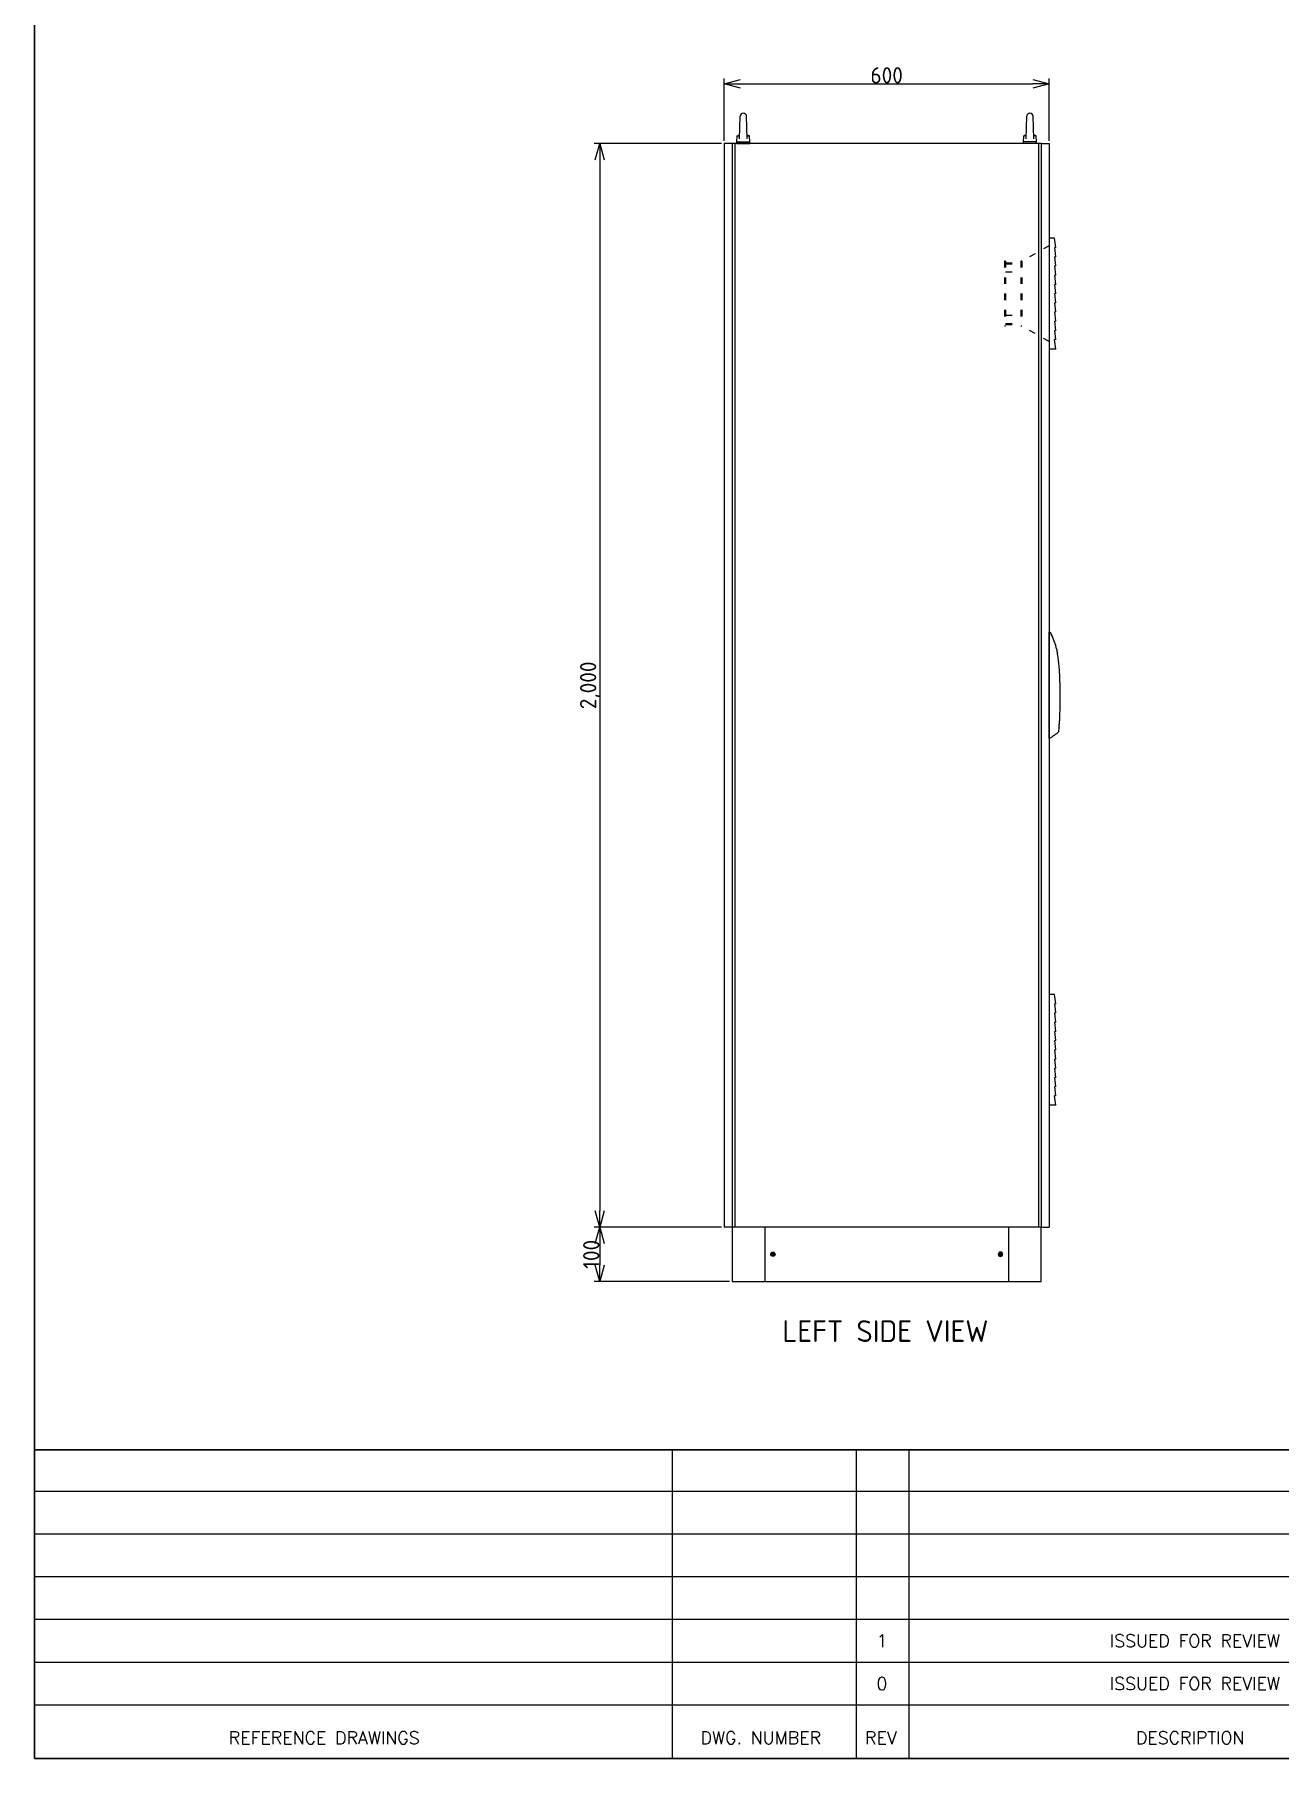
# Model space of a CAD drawing. Header units: inches. Extents: x 564911 to 603980, y 458630 to 507164.
# Drawn here: x 574610 to 576908, y 497172 to 500354 of the extents above; entities that cross this region are included whole.
import ezdxf
from ezdxf.enums import TextEntityAlignment as Align

# ---------------------------------------------------------------- set-up
doc = ezdxf.new("R2010")
doc.units = ezdxf.units.IN
doc.header["$MEASUREMENT"] = 0
doc.linetypes.add('ACAD_ISO03W100', pattern=[30, 12, -18])
doc.linetypes.add('PHANTOM2', pattern=[1.25, 0.625, -0.125, 0.125, -0.125, 0.125, -0.125])
for name, color, linetype in [('ASHADE', 7, 'Continuous'), ('GT_1', 9, 'Continuous'), ('HELPPOINT', 7, 'Continuous'), ('MEMBER', 7, 'Continuous'), ('UMRISS02', 4, 'Continuous'), ('UMRISS05', 7, 'Continuous')]:
    doc.layers.add(name, color=color, linetype=linetype)
doc.styles.add('HTX11', font='O8111901')
doc.styles.add('ISO3098B', font='ISO3098B.shx')
doc.styles.add('ROMANS', font='romans.shx', dxfattribs={"width": 0.85, "height": 25})
doc.dimstyles.new('ISO-25', dxfattribs={"dimtxt": 2.5, "dimasz": 40, "dimexe": 1.25, "dimexo": 5, "dimtad": 1, "dimdec": 4, "dimdsep": 46, "dimlunit": 6, "dimtxsty": 'Standard', "dimcen": 2.5, "dimclrd": 3, "dimclre": 3, "dimadec": 0, "dimazin": 0, "dimtfac": 1, "dimtdec": 4, "dimtmove": 0, "dimatfit": 3, "dimfxl": 0, "dimtolj": 1, "dimtzin": 0, "dimarcsym": 0})

# ---------------------------------------------------------------- blocks, each defined once
blk = doc.blocks.new('TPA')
at = {"layer": 'GT_1', "color": 4, "flags": 128}
for points in [[(563383.4, 501946.4), (563383.4, 502273.8)], [(563578.8, 501946.4), (563578.8, 502273.8)], [(563634.6, 501946.4), (563634.6, 502273.8)], [(564807.7, 502229.7), (562706.8, 502229.7)], [(564807.7, 502184.4), (562706.8, 502184.4)], [(564807.7, 502139.1), (562706.8, 502139.1)], [(564807.7, 502093.7), (562706.8, 502093.7)], [(564807.7, 502048.3), (562706.8, 502048.3)], [(564807.6, 502003), (562706.8, 502003)]]:
    blk.add_lwpolyline(points, dxfattribs=at)
at = {"layer": 'HELPPOINT', "color": 4, "lineweight": 35}
for p, q in [((562706.8, 501946.4), (562706.8, 505019.3)), ((562706.8, 501946.4), (562706.8, 505019.3)), ((567131, 501946.4), (562706.8, 501946.4)), ((567131, 501946.4), (562706.8, 501946.4))]:
    blk.add_line(p, q, dxfattribs=at)
at = {"layer": 'MEMBER', "color": 4, "lineweight": 35}
blk.add_line((562706.8, 502273.8), (567131, 502273.8), dxfattribs=at)
blk.add_line((562706.8, 502273.8), (567131, 502273.8), dxfattribs=at)
at = {"style": 'HTX11'}
for tag, p in [('A', (566704.3, 502037.1)), ('B', (567038.2, 501963.3))]:
    blk.add_attdef(tag, text='', height=16.8, dxfattribs=at).set_placement(p, align=Align.MIDDLE_CENTER)
at = {"layer": 'MEMBER', "color": 4, "ltscale": 0.8, "style": 'ROMANS'}
for s, height, p in [('1', 13.5, (563605.6, 502071.2)), ('ISSUED FOR REVIEW', 13.495, (563937.5, 502071.2)), ('0', 13.5, (563605.6, 502025.8)), ('ISSUED FOR REVIEW', 13.495, (563937.5, 502025.8))]:
    blk.add_text(s, height=height, dxfattribs=at).set_placement(p, align=Align.MIDDLE_CENTER)
for s, height, p in [('REFERENCE DRAWINGS', 13.495, (562912.9, 501961.6)), ('DWG. NUMBER', 13.495, (563413.2, 501961.6)), ('REV', 13.49, (563587.7, 501961.6)), ('DESCRIPTION', 13.495, (563875, 501961.6))]:
    blk.add_text(s, height=height, dxfattribs=at).set_placement(p)
blk = doc.blocks.new('_Open30')
at = {"color": 0, "linetype": 'ByBlock', "lineweight": -2}
for p, q in [((-1, 0.27), (0, 0)), ((0, 0), (-1, -0.27)), ((0, 0), (-1, 0))]:
    blk.add_line(p, q, dxfattribs=at)
blk = doc.blocks.new('*D49')
at = {"layer": 'ASHADE', "color": 3, "lineweight": -2}
for p, q in [((575882.7, 500157.6), (575882.7, 500272.6)), ((575912.7, 500262.6), (576452.7, 500262.6)), ((576482.7, 500157.6), (576482.7, 500272.6))]:
    blk.add_line(p, q, dxfattribs=at)
at = {"layer": 'DEFPOINTS', "color": 0}
for p in [(576482.7, 500262.6), (575882.7, 500152.6), (576482.7, 500152.6)]:
    blk.add_point(p, dxfattribs=at)
at = {"layer": 'ASHADE', "color": 3, "lineweight": -2, "xscale": 30, "yscale": 30, "zscale": 30, "rotation": 180}
blk.add_blockref('_Open30', (575882.7, 500262.6), dxfattribs=at)
at = {"layer": 'ASHADE', "color": 3, "lineweight": -2, "xscale": 30, "yscale": 30, "zscale": 30}
blk.add_blockref('_Open30', (576482.7, 500262.6), dxfattribs=at)
at = {"layer": 'ASHADE', "color": 0, "insert": (576182.7, 500278.3), "char_height": 30, "attachment_point": 5, "style": 'ISO3098B'}
blk.add_mtext('\\A1;600', dxfattribs=at)
blk = doc.blocks.new('M6')
for p, q in [((-3.1, -0.5), (-3.1, 0.5)), ((-2.6, 1), (-1.6, 1)), ((-1.1, 1.5), (-1.1, 2.5)), ((-0.6, 3), (0.4, 3)), ((-0.1, 0), (-0.1, 3)), ((0.9, 2.5), (0.9, 1.5)), ((1.4, 1), (2.4, 1)), ((2.9, 0.5), (2.9, -0.5)), ((-0.1, 0), (-3.1, 0)), ((-1.6, -1), (-2.6, -1)), ((-1.1, -2.5), (-1.1, -1.5)), ((0.4, -3), (-0.6, -3)), ((-0.1, -3), (-0.1, 0)), ((0.9, -1.5), (0.9, -2.5)), ((2.4, -1), (1.4, -1))]:
    blk.add_line(p, q)
blk.add_circle((-0.1, 0), 4)
for centre, radius, start, end in [((-2.6, 0.5), 0.5, 90, 180), ((-1.6, 1.5), 0.5, 270, 0), ((-0.6, 2.5), 0.5, 90, 180), ((0.4, 2.5), 0.5, 0, 90), ((0.8, 2.9), 0.1, 0, 90), ((1.4, 1.5), 0.5, 180, 270), ((2.4, 0.5), 0.5, 0, 90), ((-2.6, -0.5), 0.5, 180, 270), ((-1.6, -1.5), 0.5, 0, 90), ((-0.6, -2.5), 0.5, 180, 270), ((0.4, -2.5), 0.5, 270, 0), ((1.4, -1.5), 0.5, 90, 180), ((2.4, -0.5), 0.5, 270, 0)]:
    blk.add_arc(centre, radius, start, end)
blk = doc.blocks.new('*D52')
at = {"layer": 'ASHADE', "color": 3, "lineweight": -2}
for p, q in [((575877.7, 500152.6), (575643.1, 500152.6)), ((575653.1, 500122.6), (575653.1, 498182.6)), ((575877.7, 498152.6), (575643.1, 498152.6))]:
    blk.add_line(p, q, dxfattribs=at)
at = {"layer": 'DEFPOINTS', "color": 0}
for p in [(575882.7, 500152.6), (575653.1, 498152.6), (575882.7, 498152.6)]:
    blk.add_point(p, dxfattribs=at)
at = {"layer": 'ASHADE', "color": 3, "lineweight": -2, "xscale": 30, "yscale": 30, "zscale": 30}
for p, rotation in [((575653.1, 500152.6), 90), ((575653.1, 498152.6), 270)]:
    blk.add_blockref('_Open30', p, dxfattribs=dict(at, rotation=rotation))
at = {"layer": 'ASHADE', "color": 0, "insert": (575635.3, 499152.6), "char_height": 30, "attachment_point": 5, "rotation": 90, "style": 'ISO3098B'}
blk.add_mtext('\\A1;2,000', dxfattribs=at)
blk = doc.blocks.new('*D53')
at = {"layer": 'ASHADE', "color": 3, "lineweight": -2}
for p, q in [((575877.7, 498152.6), (575643.1, 498152.6)), ((575653.1, 498122.6), (575653.1, 498082.6)), ((575892.7, 498052.6), (575643.1, 498052.6))]:
    blk.add_line(p, q, dxfattribs=at)
at = {"layer": 'DEFPOINTS', "color": 0}
for p in [(575882.7, 498152.6), (575653.1, 498052.6), (575897.7, 498052.6)]:
    blk.add_point(p, dxfattribs=at)
at = {"layer": 'ASHADE', "color": 3, "lineweight": -2, "xscale": 30, "yscale": 30, "zscale": 30}
for p, rotation in [((575653.1, 498152.6), 90), ((575653.1, 498052.6), 270)]:
    blk.add_blockref('_Open30', p, dxfattribs=dict(at, rotation=rotation))
at = {"layer": 'ASHADE', "color": 0, "insert": (575637.5, 498102.6), "char_height": 30, "attachment_point": 5, "rotation": 90, "style": 'ISO3098B'}
blk.add_mtext('\\A1;100', dxfattribs=at)
blk = doc.blocks.new('SF')
at = {"layer": 'ASHADE', "color": 0}
for p, q in [((60472.7, 49018.2), (60462.8, 49018.2)), ((60462.8, 49018.2), (60462.8, 48813.8)), ((60475.2, 49001.2), (60472.7, 49018.2)), ((60475.2, 49001.2), (60472.8, 49001.2)), ((60475.2, 48984.2), (60472.8, 49001.2)), ((60475.2, 48984.2), (60472.8, 48984.2)), ((60475.2, 48967.2), (60472.8, 48984.2)), ((60475.2, 48967.2), (60472.8, 48967.2)), ((60475.2, 48967.2), (60472.8, 48967.2)), ((60475.2, 48950.2), (60472.8, 48967.2)), ((60475.2, 48950.2), (60472.8, 48950.2)), ((60475.2, 48933.2), (60472.8, 48950.2)), ((60475.2, 48933.2), (60472.8, 48933.2)), ((60475.2, 48916.2), (60472.8, 48933.2)), ((60475.2, 48916.2), (60472.8, 48916.2)), ((60475.2, 48899.2), (60472.8, 48916.2)), ((60475.2, 48899.2), (60472.8, 48899.2)), ((60475.2, 48882.2), (60472.8, 48899.2)), ((60475.2, 48882.2), (60472.8, 48882.2)), ((60475.2, 48865.2), (60472.8, 48882.2)), ((60475.2, 48865.2), (60472.8, 48865.2)), ((60475.2, 48848.2), (60472.8, 48865.2)), ((60475.2, 48848.2), (60472.8, 48848.2)), ((60475.2, 48831.2), (60472.8, 48848.2)), ((60475.2, 48813.8), (60462.8, 48813.8)), ((60475.2, 48831.2), (60472.7, 48831.2)), ((60475.2, 48813.8), (60472.7, 48831.2))]:
    blk.add_line(p, q, dxfattribs=at)
blk = doc.blocks.new('SFAN')
at = {"layer": 'ASHADE', "color": 0, "linetype": 'ACAD_ISO03W100'}
for p, q in [((60462.8, 50460.1), (60412.3, 50431.6)), ((60380.3, 50431.6), (60380.3, 50311.6)), ((60382.3, 50431.6), (60380.3, 50431.6)), ((60382.3, 50431.6), (60382.3, 50311.6)), ((60382.3, 50428.6), (60410.3, 50428.6)), ((60410.3, 50431.6), (60410.3, 50311.6)), ((60412.3, 50431.6), (60410.3, 50431.6)), ((60412.3, 50431.6), (60412.3, 50311.6)), ((60382.3, 50426.6), (60410.3, 50426.6)), ((60382.3, 50411.6), (60410.3, 50411.6)), ((60382.3, 50331.6), (60410.3, 50331.6)), ((60382.3, 50311.6), (60380.3, 50311.6)), ((60382.3, 50316.6), (60410.3, 50316.6)), ((60382.3, 50314.6), (60410.3, 50314.6)), ((60412.3, 50311.6), (60410.3, 50311.6)), ((60462.8, 50283.1), (60412.3, 50311.6))]:
    blk.add_line(p, q, dxfattribs=at)
at = {"layer": 'ASHADE', "color": 0}
for p, q in [((60472.7, 50473.8), (60462.8, 50473.8)), ((60462.8, 50473.8), (60462.8, 50269.4)), ((60472.7, 50473.8), (60462.8, 50473.8)), ((60462.8, 50473.8), (60462.8, 50269.4)), ((60475.2, 50456.8), (60472.7, 50473.8)), ((60475.2, 50456.8), (60472.7, 50473.8)), ((60475.2, 50456.8), (60472.8, 50456.8)), ((60475.2, 50439.8), (60472.8, 50456.8)), ((60475.2, 50456.8), (60472.8, 50456.8)), ((60475.2, 50439.8), (60472.8, 50456.8)), ((60475.2, 50439.8), (60472.8, 50439.8)), ((60475.2, 50422.8), (60472.8, 50439.8)), ((60475.2, 50439.8), (60472.8, 50439.8)), ((60475.2, 50422.8), (60472.8, 50439.8)), ((60475.2, 50422.8), (60472.8, 50422.8)), ((60475.2, 50422.8), (60472.8, 50422.8)), ((60475.2, 50405.8), (60472.8, 50422.8)), ((60475.2, 50422.8), (60472.8, 50422.8)), ((60475.2, 50422.8), (60472.8, 50422.8)), ((60475.2, 50405.8), (60472.8, 50422.8)), ((60475.2, 50405.8), (60472.8, 50405.8)), ((60475.2, 50388.8), (60472.8, 50405.8)), ((60475.2, 50405.8), (60472.8, 50405.8)), ((60475.2, 50388.8), (60472.8, 50405.8)), ((60475.2, 50388.8), (60472.8, 50388.8)), ((60475.2, 50371.8), (60472.8, 50388.8)), ((60475.2, 50388.8), (60472.8, 50388.8)), ((60475.2, 50371.8), (60472.8, 50388.8)), ((60475.2, 50371.8), (60472.8, 50371.8)), ((60475.2, 50354.8), (60472.8, 50371.8)), ((60475.2, 50371.8), (60472.8, 50371.8)), ((60475.2, 50354.8), (60472.8, 50371.8)), ((60475.2, 50354.8), (60472.8, 50354.8)), ((60475.2, 50337.8), (60472.8, 50354.8)), ((60475.2, 50354.8), (60472.8, 50354.8)), ((60475.2, 50337.8), (60472.8, 50354.8)), ((60475.2, 50337.8), (60472.8, 50337.8)), ((60475.2, 50320.8), (60472.8, 50337.8)), ((60475.2, 50337.8), (60472.8, 50337.8)), ((60475.2, 50320.8), (60472.8, 50337.8)), ((60475.2, 50320.8), (60472.8, 50320.8)), ((60475.2, 50303.8), (60472.8, 50320.8)), ((60475.2, 50320.8), (60472.8, 50320.8)), ((60475.2, 50303.8), (60472.8, 50320.8)), ((60475.2, 50303.8), (60472.8, 50303.8)), ((60475.2, 50286.8), (60472.8, 50303.8)), ((60475.2, 50303.8), (60472.8, 50303.8)), ((60475.2, 50286.8), (60472.8, 50303.8)), ((60475.2, 50269.4), (60462.8, 50269.4)), ((60475.2, 50269.4), (60462.8, 50269.4)), ((60475.2, 50286.8), (60472.7, 50286.8)), ((60475.2, 50269.4), (60472.7, 50286.8)), ((60475.2, 50286.8), (60472.7, 50286.8)), ((60475.2, 50269.4), (60472.7, 50286.8))]:
    blk.add_line(p, q, dxfattribs=at)

msp = doc.modelspace()

# ---------------------------------------------------------------- linework, layer by layer
at = {"color": 7}
for p, q in [((575911.26449, 500161.12646), (575912.26449, 500202.62646)), ((575925.26449, 500161.12646), (575924.26449, 500202.62646)), ((576440.11011, 500161.12646), (576441.11011, 500202.62646)), ((576454.11011, 500161.12646), (576453.11011, 500202.62646)), ((575906.26449, 500155.62646), (575906.67449, 500166.62646)), ((575906.67449, 500166.62646), (575911.43449, 500168.27646)), ((575906.67449, 500166.62646), (575911.39449, 500166.62646)), ((575925.09449, 500168.27646), (575929.85449, 500166.62646)), ((575925.13449, 500166.62646), (575929.85449, 500166.62646)), ((575930.26449, 500155.62646), (575929.85449, 500166.62646)), ((576435.11011, 500155.62646), (576435.52011, 500166.62646)), ((576440.28011, 500168.27646), (576435.52011, 500166.62646)), ((576440.24011, 500166.62646), (576435.52011, 500166.62646)), ((576458.70011, 500166.62646), (576453.94011, 500168.27646)), ((576458.70011, 500166.62646), (576453.98011, 500166.62646)), ((576459.11011, 500155.62646), (576458.70011, 500166.62646)), ((575906.26449, 500155.62646), (575930.26449, 500155.62646)), ((575906.26449, 500152.63646), (575906.26449, 500155.62646)), ((575906.26449, 500152.63646), (575930.26449, 500152.63646)), ((575930.26449, 500152.63646), (575930.26449, 500155.62646)), ((576459.11011, 500155.62646), (576435.11011, 500155.62646)), ((576435.11011, 500152.63646), (576435.11011, 500155.62646)), ((576459.11011, 500152.63646), (576435.11011, 500152.63646)), ((576459.11011, 500152.63646), (576459.11011, 500155.62646))]:
    msp.add_line(p, q, dxfattribs=at)
at = {"color": 0}
for p, q in [((575957.6873, 498152.63646), (575957.6873, 498052.63646)), ((576407.6873, 498152.63646), (576407.6873, 498052.63646))]:
    msp.add_line(p, q, dxfattribs=at)
at = {"color": 7}
for centre in [(575918.26449, 500202.54711), (576447.11011, 500202.54711)]:
    msp.add_arc(centre, 6.00052, 0.75771843, 179.24228157, dxfattribs=at)
at = {"layer": 'ASHADE', "color": 0}
for p, q in [((575882.6873, 500152.63646), (575882.6873, 498152.63646)), ((575897.6873, 500152.63646), (575882.6873, 500152.63646)), ((575897.6873, 500152.63646), (575897.6873, 498152.63646)), ((576467.6873, 500152.63646), (575897.6873, 500152.63646)), ((575902.6873, 500152.63646), (575902.6873, 498152.63646)), ((576462.6873, 500152.63646), (576462.6873, 498152.63646)), ((576467.6873, 500152.63646), (576467.6873, 498152.63646)), ((576467.6873, 500152.63646), (576482.6873, 500152.63646)), ((576482.6873, 500152.63646), (576482.6873, 498152.63646)), ((575897.6873, 498152.63646), (575882.6873, 498152.63646)), ((576467.6873, 498152.63646), (576482.6873, 498152.63646))]:
    msp.add_line(p, q, dxfattribs=at)
at = {"layer": 'ASHADE', "color": 7}
msp.add_line((576462.6873, 498152.63646), (575902.6873, 498152.63646), dxfattribs=at)
msp.add_lwpolyline([(576467.6873, 498152.63646), (575897.6873, 498152.63646), (575897.6873, 498052.63646), (576467.6873, 498052.63646), (576467.6873, 498152.63646)], dxfattribs=at)
at = {"layer": 'UMRISS02', "color": 0}
for centre, radius, start, end in [((576394.17313, 499198.42357), 104.15831, 18.99887451, 26.98629766), ((576378.83546, 499193.13782), 120.4666, 12.86202919, 18.99887451)]:
    msp.add_arc(centre, radius, start, end, dxfattribs=at)
at = {"layer": 'UMRISS05', "color": 0, "linetype": 'Continuous'}
msp.add_line((576482.6873, 499250.54732), (576484.17321, 499250.52138), dxfattribs=at)
at = {"layer": 'UMRISS05', "color": 0}
msp.add_line((576482.6873, 499054.72561), (576482.6873, 499250.54732), dxfattribs=at)
at = {"layer": 'UMRISS05', "color": 0, "linetype": 'Continuous'}
msp.add_lwpolyline([(576484.17321, 499250.52138), (576484.30105, 499250.4933), (576484.39705, 499250.42896), (576484.45473, 499250.35513)], dxfattribs=at)
at = {"layer": 'UMRISS05', "color": 0}
for points in [[(576502.25314, 499157.55351), (576502.04655, 499169.1808), (576501.42784, 499180.78275), (576500.87267, 499187.58137), (576500.24833, 499193.72478), (576499.60075, 499199.14198), (576498.97586, 499203.76191), (576498.39962, 499207.63912), (576497.89375, 499210.80589), (576497.75553, 499211.63813), (576497.73282, 499211.77359), (576497.72524, 499211.81874), (576497.72245, 499211.83539), (576497.72187, 499211.83884)], [(576499.73335, 499067.127), (576499.72502, 499067.08385), (576499.68902, 499066.99815), (576499.64231, 499066.93728)]]:
    msp.add_lwpolyline(points, dxfattribs=at)
at = {"layer": 'UMRISS05', "color": 0, "linetype": 'PHANTOM2'}
for points in [[(576501.5918, 499088.16615), (576501.5918, 499088.16615), (576501.56392, 499088.01463), (576501.48472, 499087.57086), (576501.40123, 499087.07932), (576501.30242, 499086.4594), (576501.17108, 499085.55397), (576501.03951, 499084.51629), (576500.92084, 499083.39855), (576500.82222, 499082.23252)], [(576501.65055, 499089.28538), (576501.65058, 499089.28454), (576501.65063, 499089.28211), (576501.65064, 499089.28028), (576501.65062, 499089.27833), (576501.65053, 499089.27529), (576501.65048, 499089.2742)], [(576501.93324, 499099.98504), (576501.92968, 499099.63064), (576501.912, 499098.25129), (576501.88152, 499096.53325), (576501.77729, 499092.6173), (576501.76688, 499092.30409), (576501.75847, 499092.05739), (576501.75015, 499091.81874), (576501.7154, 499090.87192), (576501.70801, 499090.67963), (576501.69572, 499090.36657), (576501.68917, 499090.20283), (576501.68717, 499090.15306), (576501.68454, 499090.08828), (576501.68139, 499090.01076), (576501.67184, 499089.77883), (576501.66759, 499089.67701), (576501.66493, 499089.61357), (576501.66252, 499089.55638), (576501.65972, 499089.49021), (576501.6585, 499089.46147), (576501.65794, 499089.44824), (576501.65728, 499089.43294), (576501.6559, 499089.40047), (576501.65466, 499089.37149), (576501.65409, 499089.35811), (576501.65384, 499089.35225), (576501.65352, 499089.34492), (576501.65285, 499089.32928), (576501.65264, 499089.32425), (576501.65238, 499089.31819), (576501.65151, 499089.29796), (576501.65052, 499089.27507), (576501.65051, 499089.27491)], [(576500.82222, 499082.23252), (576500.75285, 499081.12558), (576500.70787, 499080.05548), (576500.68539, 499079.02806), (576500.68213, 499078.11963), (576500.6912, 499077.36993), (576500.70533, 499076.79675), (576500.71922, 499076.38612), (576500.72469, 499076.24557), (576500.72469, 499076.24557)]]:
    msp.add_lwpolyline(points, dxfattribs=at)
at = {"layer": 'UMRISS05', "color": 0, "linetype": 'Continuous', "extrusion": (0, 0, -1)}
for centre, radius, start, end in [((-576385.88369, 499193.73542), 113.67517, 150.12671869, 152.31533839), ((-576390.72956, 499196.48583), 108.10636, 152.41292353, 152.92671407)]:
    msp.add_arc(centre, radius, start, end, dxfattribs=at)
at = {"layer": 'UMRISS05', "color": 0, "extrusion": (0, 0, -1)}
for centre, radius, start, end in [((-575850.17236, 499100.9272), 656.97927, 169.56190233, 170.28074601), ((-571663.84793, 499155.65441), 4838.40558, 179.97751108, 180.65924411), ((-576456.84807, 499108.47771), 59.64021, 224.14824691, 244.32589517), ((-576208.64439, 499103.48119), 293.35031, 185.33586201, 187.11882878)]:
    msp.add_arc(centre, radius, start, end, dxfattribs=at)
at = {"layer": 'UMRISS05', "color": 0, "linetype": 'PHANTOM2', "extrusion": (0, 0, -1)}
msp.add_arc((-576208.64439, 499103.48119), 293.35031, 182.775927, 182.98418146, dxfattribs=at)

# ---------------------------------------------------------------- block references
at = {"xscale": 1.739999999990687, "yscale": 1.739999999990687, "zscale": 1.74}
msp.add_blockref('TPA', (-404499.81291, -376214.50134), dxfattribs=at)
at = {"color": 0}
for name, p in [('SFAN', (516019.92361, 449503.79201)), ('SF', (516019.92361, 449563.792))]:
    msp.add_blockref(name, p, dxfattribs=at)
msp.add_blockref('M6', (575972.74233, 498102.6236))
at = {"extrusion": (0, 0, -1), "zscale": -1}
msp.add_blockref('M6', (-576392.63227, 498102.6236), dxfattribs=at)

# ---------------------------------------------------------------- texts
at = {"color": 7, "style": 'ISO3098B'}
msp.add_text('LEFT SIDE VIEW', height=40, dxfattribs=at).set_placement((576180.34933, 497960.86166), align=Align.MIDDLE_CENTER)

# ---------------------------------------------------------------- dimensions: what is measured, and where the dimension line sits
at = {"layer": 'ASHADE', "color": 7}
dim = msp.add_linear_dim(base=(576482.6873, 500262.63646), p1=(575882.6873, 500152.63646), p2=(576482.6873, 500152.63646), dimstyle='ISO-25', override={"dimtxt": 30, "dimasz": 30, "dimexe": 10, "dimtxsty": 'ISO3098B', "dimblk1": 'Open30', "dimblk2": 'Open30', "dimsah": 1}, dxfattribs=at)
dim.commit()
dim.dimension.update_dxf_attribs({"geometry": '*D49', "text_midpoint": (576182.6873, 500278.26146)})
dim = msp.add_linear_dim(base=(575653.13586, 498152.63646), p1=(575882.6873, 500152.63646), p2=(575882.6873, 498152.63646), angle=90, dimstyle='ISO-25', override={"dimtxt": 30, "dimasz": 30, "dimexe": 10, "dimtxsty": 'ISO3098B', "dimblk1": 'Open30', "dimblk2": 'Open30', "dimsah": 1}, dxfattribs=at)
dim.commit()
dim.dimension.update_dxf_attribs({"geometry": '*D52', "text_midpoint": (575653.13586, 499152.63646), "dimtype": 160})
dim = msp.add_linear_dim(base=(575653.13586, 498052.63646), p1=(575882.6873, 498152.63646), p2=(575897.6873, 498052.63646), angle=90, dimstyle='ISO-25', override={"dimtxt": 30, "dimasz": 30, "dimexe": 10, "dimtxsty": 'ISO3098B', "dimblk1": 'Open30', "dimblk2": 'Open30', "dimsah": 1}, dxfattribs=at)
dim.commit()
dim.dimension.update_dxf_attribs({"geometry": '*D53', "text_midpoint": (575637.51086, 498102.63646)})

doc.saveas('drawing.dxf')
